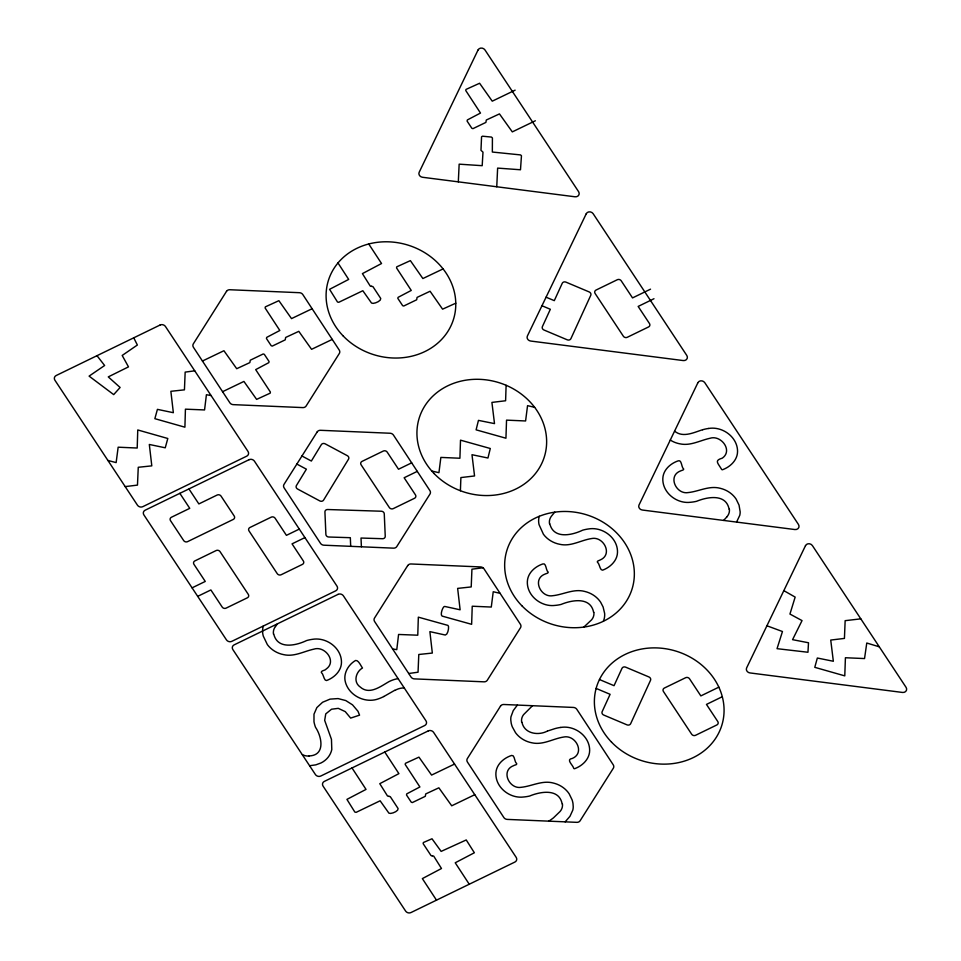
<?xml version="1.0" encoding="UTF-8"?>
<svg xmlns="http://www.w3.org/2000/svg" width="961" height="961" viewBox="0 0 961 961"><rect width="100%" height="100%" fill="white"/><g stroke="black" fill="none" stroke-linecap="round" stroke-linejoin="round"><path stroke-width="1.44" d="M460.403 490.747L460.896 477.569L474.554 475.959L471.983 454.709L487.948 458.013L490.302 448.499L460.511 440.162L459.911 458.241L440.859 457.412L438.937 472.68L431.789 471.034M506.111 385.289L505.606 400.761L491.912 402.407L494.507 423.609L478.458 420.377L476.103 429.843L505.942 438.216L506.543 420.137L525.595 420.966L527.553 405.65L534.64 407.32M458.313 181.845L459.154 164.163L482.194 165.688L482.987 152.138L480.98 150.336L481.557 136.774L482.458 136.198L491.479 137.075L492.416 137.964L492.344 152.042L520.538 154.913L521.463 155.742L520.49 169.761L497.63 168.103L496.753 186.77M603.328 621.299L603.868 619.881A20.674 18.115 17 0 0 604.625 613.358L603.1 606.968L600.637 602.223A24.145 21.166 17 0 0 584.756 591.447C573.765 588.456 563.422 594.607 552.707 595.712C540.623 597.898 531.757 578.834 545.187 574.029C545.824 573.573 548.563 573.309 548.178 572.083C545.872 570.87 546.304 562.473 542.833 563.951C535.121 566.497 527.769 572.9 527.349 581.489C526.676 595.772 541.331 607.172 555.026 605.406A40.158 35.185 17 0 0 561.104 604.433C571.867 599.976 590.655 596.517 593.622 612.373M275.435 626.476L277.525 623.785M736.57 522.087L739.754 515.348A20.181 17.682 17 0 0 740.174 511.865L739.045 505.126L736.126 499.095A24.145 21.166 17 0 0 720.245 488.308C709.254 485.329 698.911 491.479 688.196 492.573C676.1 494.759 667.246 475.695 680.664 470.902C681.301 470.434 683.956 470.181 683.679 469.004C681.433 467.911 681.878 459.394 678.31 460.812C670.61 463.37 663.258 469.761 662.826 478.35C662.165 492.633 676.808 504.032 690.515 502.267A40.158 35.185 17 0 0 696.593 501.294C707.368 496.873 726.132 493.377 729.111 509.246M726.996 516.766L723.621 520.43M517.378 705.074L513.234 710.635L510.976 716.774A20.157 17.67 17 0 0 510.796 720.089L511.204 723.165A29.599 25.935 17 0 0 512.297 726.828L515.552 732.738A24.145 21.166 17 0 0 531.974 742.817C543.049 745.304 553.019 738.661 563.614 737.051C575.519 734.36 585.441 752.883 572.348 758.433C565.44 759.334 573.068 765.124 573.729 768.356C574.017 768.752 574.618 768.8 575.026 768.548C582.594 765.677 589.598 758.974 589.658 750.421C589.718 736.018 574.498 725.038 560.743 727.453M554.749 512.153L551.47 516.117A12.385 10.859 17 0 0 549.512 523.781M565.152 821.847L569.969 816.309L572.804 810.111A20.157 17.67 17 0 0 573.224 806.735L572.996 803.576A29.587 25.923 17 0 0 572.107 799.852L569.176 793.822A24.145 21.166 17 0 0 553.296 783.035C542.304 780.056 531.962 786.194 521.246 787.299C509.162 789.486 500.297 770.422 513.727 765.629C514.291 764.908 516.994 765.148 516.718 763.671C514.375 762.301 514.82 754.541 511.624 755.442C503.912 757.953 496.489 764.223 495.912 772.8C495.011 787.191 509.774 798.783 523.577 796.993A40.158 35.185 17 0 0 529.643 796.02C540.406 791.576 559.194 788.116 562.161 803.961M532.514 705.71L523.613 714.6A12.385 10.859 17 0 0 521.655 722.264M583.832 627.089L591.52 619.905A12.385 10.859 17 0 0 593.91 612.373M548.803 821.162L549.572 820.646A82.117 71.967 17 0 0 553.476 817.847L560.059 811.492A12.385 10.859 17 0 0 562.461 803.961M383.859 696.509L394.803 690.25M515.132 90.154L492.248 101.169L479.599 83.259L465.965 89.445L465.773 90.55L480.488 113.05L467.358 119.945L467.094 121.086L471.839 128.257L472.944 128.654L485.906 122.395L486.29 120.029L499.456 113.903L512.309 131.885L535.361 120.774M202.447 361.024L223.925 350.729L236.718 368.712L249.872 362.585L250.256 360.219L263.218 353.96L264.323 354.345L269.068 361.516L268.804 362.657L255.686 369.625L270.389 392.052L270.197 393.157L256.623 399.38L243.914 381.433L222.58 391.704M312.121 308.733L291.519 318.608L278.882 300.673L265.32 306.883L265.116 308L279.831 330.488L266.702 337.383L266.449 338.524L271.194 345.708L272.287 346.092L285.261 339.834L285.633 337.467L298.799 331.341L311.58 349.323L332.254 339.413M368.736 243.974L381.541 263.518L362.417 273.621L370.213 286.03L371.631 286.282M443.093 268.9L422.876 278.546L410.383 260.635L396.749 266.834L396.545 267.939L411.26 290.438L398.13 297.333L397.782 298.294L402.623 305.646L403.716 306.03L416.69 299.772L417.062 297.405L430.084 291.255L442.589 309.166L455.778 303.195M650.537 289.165L632.53 297.91L621.214 280.792A2.847 2.499 17 0 0 617.346 279.711L596.024 290.066A2.847 2.499 17 0 0 595.111 293.477L623.365 336.242A2.847 2.499 17 0 0 627.233 337.311L648.555 326.956A2.847 2.499 17 0 0 649.468 323.545L638.152 306.427L653.985 298.727M411.68 462.842L398.515 469.244L387.199 452.114A2.847 2.499 17 0 0 383.319 451.045L362.009 461.4A2.847 2.499 17 0 0 361.096 464.8L389.349 507.564A2.847 2.499 17 0 0 393.217 508.645L414.527 498.279A2.847 2.499 17 0 0 415.452 494.879L404.137 477.749L417.266 471.37M299.303 529.091L286.426 535.349L275.11 518.219A2.847 2.499 17 0 0 271.23 517.15L249.92 527.505A2.847 2.499 17 0 0 249.007 530.904L277.248 573.669A2.847 2.499 17 0 0 281.129 574.75L302.439 564.383A2.847 2.499 17 0 0 303.352 560.984L292.048 543.854L304.925 537.595M192.08 587.844L205.258 581.441L193.942 564.311A2.847 2.499 17 0 1 194.855 560.912L216.165 550.545A2.847 2.499 17 0 1 220.045 551.626L248.298 594.391A2.847 2.499 17 0 1 247.385 597.79L226.063 608.145A2.847 2.499 17 0 1 222.195 607.076L210.879 589.946L197.702 596.349M454.541 764.067L431.585 775.083L418.948 757.136L405.434 763.322L405.182 764.463L419.897 786.963L406.767 793.858L406.503 794.999L411.248 802.183L412.353 802.567L425.315 796.309L425.699 793.942L438.865 787.816L451.718 805.798L474.77 794.699M388.869 796.405L390.286 796.669L398.106 808.549C398.887 811.204 390.683 814.447 388.917 813.162L380.124 800.789L356.123 812.357L354.825 812.045L346.933 799.384L366.033 789.401L352.014 767.959M718.852 687.151L700.845 695.908L689.53 678.778A2.847 2.499 17 0 0 685.649 677.709L664.339 688.064A2.847 2.499 17 0 0 663.426 691.464L691.668 734.228A2.847 2.499 17 0 0 695.548 735.309L716.858 724.942A2.847 2.499 17 0 0 717.783 721.543L706.467 704.413L722.3 696.713M432.282 855.843L433.699 856.095L441.483 868.504L422.36 878.606L436.486 900.157M371.439 286.366L372.928 286.606L380.748 298.487C381.493 301.165 373 304.493 371.523 303.039L362.838 290.727L338.765 302.295L337.503 302.03L329.575 289.321L348.675 279.411L337.984 262.942M389.049 796.321L387.523 796.032L379.775 783.683L398.899 773.641L384.772 752.031M547.626 731.009L554.749 728.678A40.158 35.185 17 0 1 560.743 727.429M547.265 731.141C538.256 735.886 524.225 733.736 521.955 722.24M702.647 429.711C693.902 432.45 682.863 438.132 674.586 431.117M432.078 855.915L430.984 855.518L423.152 843.638L423.357 842.533L431.994 838.773L441.147 851.398L466.241 839.95L474.362 852.755L455.226 862.786L469.244 884.228M708.641 428.474C722.396 426.071 737.616 437.051 737.555 451.454C737.495 460.007 730.492 466.698 722.924 469.581C722.312 469.905 721.819 469.701 721.555 469.28C717.783 462.866 714.095 460.523 722.288 458.157C733.267 450.541 720.906 434.6 709.963 438.288C700.028 440.426 690.37 446.168 679.871 443.826A23.965 20.998 17 0 1 672.4 441.279L670.285 440.066M194.747 370.826L185.161 372.111L184.44 389.842L170.866 391.307L173.352 412.701L157.424 409.362L154.853 418.672L184.908 427.189L185.425 409.17L204.561 409.939L206.411 394.731L211.072 395.536M125.194 486.614L137.471 485.101L138.264 467.286L151.802 465.857L149.315 444.462L165.244 447.802L167.803 438.492L137.759 429.963L137.207 448.03L118.155 447.201L116.137 462.601L107.92 460.463M482.999 567.771L471.935 569.2L471.214 586.931L457.64 588.396L460.127 609.791L444.691 606.439C442.997 605.874 439.766 614.92 442.12 616.097L471.635 624.314L472.235 606.223L491.287 607.052L493.233 591.736L500.092 593.345M860.816 618.848L845.151 620.674L844.431 638.416L830.736 640.062L833.343 661.264L817.343 658.021L814.784 667.33L844.779 675.871L845.416 657.744L864.54 658.561L866.774 643.017L879.279 646.813M408.713 673.505L418.047 672.207L418.792 654.489L432.33 653.06L429.879 631.629L445.279 635.029C448.018 634.993 449.496 625.959 447.97 625.407L418.335 617.154L417.771 635.197L398.575 634.464L396.785 649.636L392.629 648.987M309.07 755.935C325.731 755.49 321.827 736.582 315.52 727.297A40.158 35.185 17 0 1 313.983 721.771L313.995 714.179L316.854 707.584L322.584 702.263L330.067 699.127L338.068 698.575L345.768 700.557L352.507 704.833L357.972 711.248L359.558 715.152L350.657 718.095L345.239 711.608L338.26 708.353L331.545 709.218L325.755 713.891L324.674 720.39L331.461 739.333L331.797 749.52A24.145 21.166 17 0 1 320.926 762.998L315.809 764.86L309.598 765.737M766.926 625.779L782.458 631.521L777.041 648.675L807.961 652.255L808.501 642.765L792.561 639.666L802.039 620.602L789.942 614.055L795.155 597.093L783.84 590.643M546.076 297.189L554.293 300.649L562.245 283.279A2.847 2.499 17 0 1 565.897 282.114L589.177 291.928A2.847 2.499 17 0 1 590.763 295.303L570.906 338.656A2.847 2.499 17 0 1 567.254 339.822L543.974 330.007A2.847 2.499 17 0 1 542.388 326.632L550.341 309.274L541.956 305.742M599.46 679.535L614.043 685.686L621.995 668.327A2.847 2.499 17 0 1 625.659 667.162L648.939 676.964A2.847 2.499 17 0 1 650.513 680.34L630.656 723.693A2.847 2.499 17 0 1 627.004 724.858L603.724 715.044A2.847 2.499 17 0 1 602.151 711.669L610.103 694.31L596.132 688.424M301.946 456.007L311.364 461.04L321.346 444.643A2.847 2.499 17 0 1 325.154 443.838L347.341 455.694A2.847 2.499 17 0 1 348.531 459.166L323.593 500.092A2.847 2.499 17 0 1 319.785 500.909L297.598 489.041A2.847 2.499 17 0 1 296.408 485.569L306.391 469.172L296.853 464.079M96.989 355.69L104.629 365.492L89.097 376.123L113.698 394.611L120.113 387.475L108.269 376.892L128.486 366.874L122.191 355.45L137.363 345.023L133.747 337.828M189.065 489.113L198.855 503.924L217.174 495.023A2.847 2.499 17 0 1 221.042 496.092L234.208 516.021A2.847 2.499 17 0 1 233.295 519.42L187.551 541.656A2.847 2.499 17 0 1 183.683 540.575L170.517 520.658A2.847 2.499 17 0 1 171.43 517.246L189.749 508.345L179.839 493.341M549.8 523.769C553.56 539.397 572.071 535.289 582.606 530.196A40.158 35.185 17 0 1 588.6 528.946C602.535 526.532 618.007 537.872 617.491 552.515C617.202 560.972 609.899 567.483 602.631 570.173C599.796 570.618 599.616 563.422 597.37 562.101C596.805 560.864 599.616 560.455 600.205 559.963C613.298 554.413 603.376 535.878 591.471 538.58C580.876 540.166 570.894 546.857 559.831 544.31A24.145 21.166 17 0 1 543.421 534.256L539.037 524.598A21.298 18.667 17 0 1 539.253 516.273M273.765 634.128C277.525 649.768 296.012 645.636 306.571 640.567A40.158 35.185 17 0 1 312.553 639.317C326.32 636.951 341.527 647.882 341.479 662.297C341.419 670.97 334.26 677.685 326.596 680.532C323.953 681.109 323.593 673.961 321.298 672.412C320.986 670.514 325.347 670.55 326.211 669C337.191 661.384 324.818 645.456 313.887 649.143C303.94 651.27 294.282 657.024 283.795 654.669A24.145 21.166 17 0 1 267.374 644.627L263.254 636.026A22.139 19.4 17 0 1 263.374 625.911M361.396 546.785L361.012 538.04L382.526 538.713A2.847 2.499 17 0 0 385.241 536.286L384.268 513.835A2.847 2.499 17 0 0 381.349 511.228L327.629 509.522A2.847 2.499 17 0 0 324.926 511.961L325.887 534.4A2.847 2.499 17 0 0 328.806 537.019L350.333 537.692L350.693 546.328M729.399 509.234A12.385 10.859 17 0 1 726.96 516.742M702.659 429.735A40.158 35.185 17 0 1 708.641 428.462M273.477 634.152A12.385 10.859 17 0 1 275.471 626.512M394.947 690.418A18.103 15.869 17 0 1 404.317 687.908M383.847 696.497A40.158 35.185 17 0 1 378.382 698.863C365.42 703.644 349.348 695.824 345.504 682.478C343.077 674.466 347.474 665.949 354.104 661.396C357.672 657.564 360.988 666.357 362.489 667.991C355.942 671.715 352.855 682.058 360.291 687.067C369.456 695.223 380.556 686.43 388.893 681.685A32.65 28.614 17 0 1 398.094 678.598M309.082 756.007A10.943 9.586 17 0 1 302.403 754.637M478.061 49.96L419.188 172.235A3.928 3.448 17 0 0 422.504 177.268L575.05 196.789A3.928 3.448 17 0 0 578.63 191.732L484.957 49.924A3.928 3.448 17 0 0 478.061 49.96M586.258 213.738L527.385 336.014A3.928 3.448 17 0 0 530.7 341.047L683.259 360.567A3.928 3.448 17 0 0 686.827 355.51L593.153 213.702A3.928 3.448 17 0 0 586.258 213.738M697.89 382.718L639.017 504.993A3.928 3.448 17 0 0 642.344 510.027L794.891 529.547A3.928 3.448 17 0 0 798.471 524.49L704.797 382.694A3.928 3.448 17 0 0 697.89 382.718M805.51 545.62L746.637 667.895A3.928 3.448 17 0 0 749.964 672.928L902.511 692.449A3.928 3.448 17 0 0 906.091 687.391L812.405 545.596A3.928 3.448 17 0 0 805.51 545.62M226.52 291.339L193.341 343.834A3.928 3.448 17 0 0 193.449 347.317L229.835 402.755A3.928 3.448 17 0 0 233.247 404.641L302.811 407.596A3.928 3.448 17 0 0 306.127 405.998L339.305 353.504A3.928 3.448 17 0 0 339.209 350.02L302.823 294.571A3.928 3.448 17 0 0 299.4 292.697L229.835 289.741A3.928 3.448 17 0 0 226.52 291.339M317.19 431.897L284.012 484.392A3.928 3.448 17 0 0 284.12 487.876L320.493 543.313A3.928 3.448 17 0 0 323.917 545.199L393.481 548.154A3.928 3.448 17 0 0 396.797 546.545L429.975 494.062A3.928 3.448 17 0 0 429.879 490.578L393.493 435.129A3.928 3.448 17 0 0 390.07 433.243L320.506 430.3A3.928 3.448 17 0 0 317.19 431.897M407.692 565.585L374.514 618.067A3.928 3.448 17 0 0 374.622 621.551L411.008 677A3.928 3.448 17 0 0 414.419 678.886L483.984 681.829A3.928 3.448 17 0 0 487.299 680.232L520.49 627.737A3.928 3.448 17 0 0 520.381 624.254L483.996 568.816A3.928 3.448 17 0 0 480.572 566.93L411.008 563.975A3.928 3.448 17 0 0 407.692 565.585M500.525 706.095L467.346 758.589A3.928 3.448 17 0 0 467.454 762.073L503.84 817.511A3.928 3.448 17 0 0 507.252 819.397L576.816 822.34A3.928 3.448 17 0 0 580.132 820.742L613.31 768.259A3.928 3.448 17 0 0 613.214 764.776L576.828 709.326A3.928 3.448 17 0 0 573.405 707.44L503.84 704.497A3.928 3.448 17 0 0 500.525 706.095M160.103 325.01L56.182 375.523A3.928 3.448 17 0 0 54.909 380.22L137.459 505.186A3.928 3.448 17 0 0 142.817 506.663L246.749 456.151A3.928 3.448 17 0 0 248.01 451.454L165.46 326.5A3.928 3.448 17 0 0 160.103 325.01M249.079 459.694L145.147 510.195A3.928 3.448 17 0 0 143.886 514.904L226.436 639.858A3.928 3.448 17 0 0 231.793 641.347L335.725 590.835A3.928 3.448 17 0 0 336.987 586.138L254.437 461.172A3.928 3.448 17 0 0 249.079 459.694M338.056 594.366L234.124 644.879A3.928 3.448 17 0 0 232.862 649.576L315.412 774.542A3.928 3.448 17 0 0 320.77 776.032L424.702 725.519A3.928 3.448 17 0 0 425.963 720.81L343.413 595.856A3.928 3.448 17 0 0 338.056 594.366M428.258 730.901L324.325 781.413A3.928 3.448 17 0 0 323.064 786.11L405.614 911.076A3.928 3.448 17 0 0 410.972 912.554L514.892 862.053A3.928 3.448 17 0 0 516.165 857.344L433.615 732.39A3.928 3.448 17 0 0 428.258 730.901M611.496 742.096A65.504 57.396 17 0 0 721.11 727.429A65.504 57.396 17 0 0 645.059 648.495A65.504 57.396 17 0 0 611.496 742.096M521.775 605.682A65.504 57.396 17 0 0 631.389 591.015A65.504 57.396 17 0 0 555.35 512.081A65.504 57.396 17 0 0 521.775 605.682M434.06 473.521A65.504 57.396 17 0 0 543.674 458.853A65.504 57.396 17 0 0 467.623 379.907A65.504 57.396 17 0 0 434.06 473.521M343.209 336.002A65.504 57.396 17 0 0 452.823 321.334A65.504 57.396 17 0 0 376.784 242.4A65.504 57.396 17 0 0 343.209 336.002"/></g></svg>
